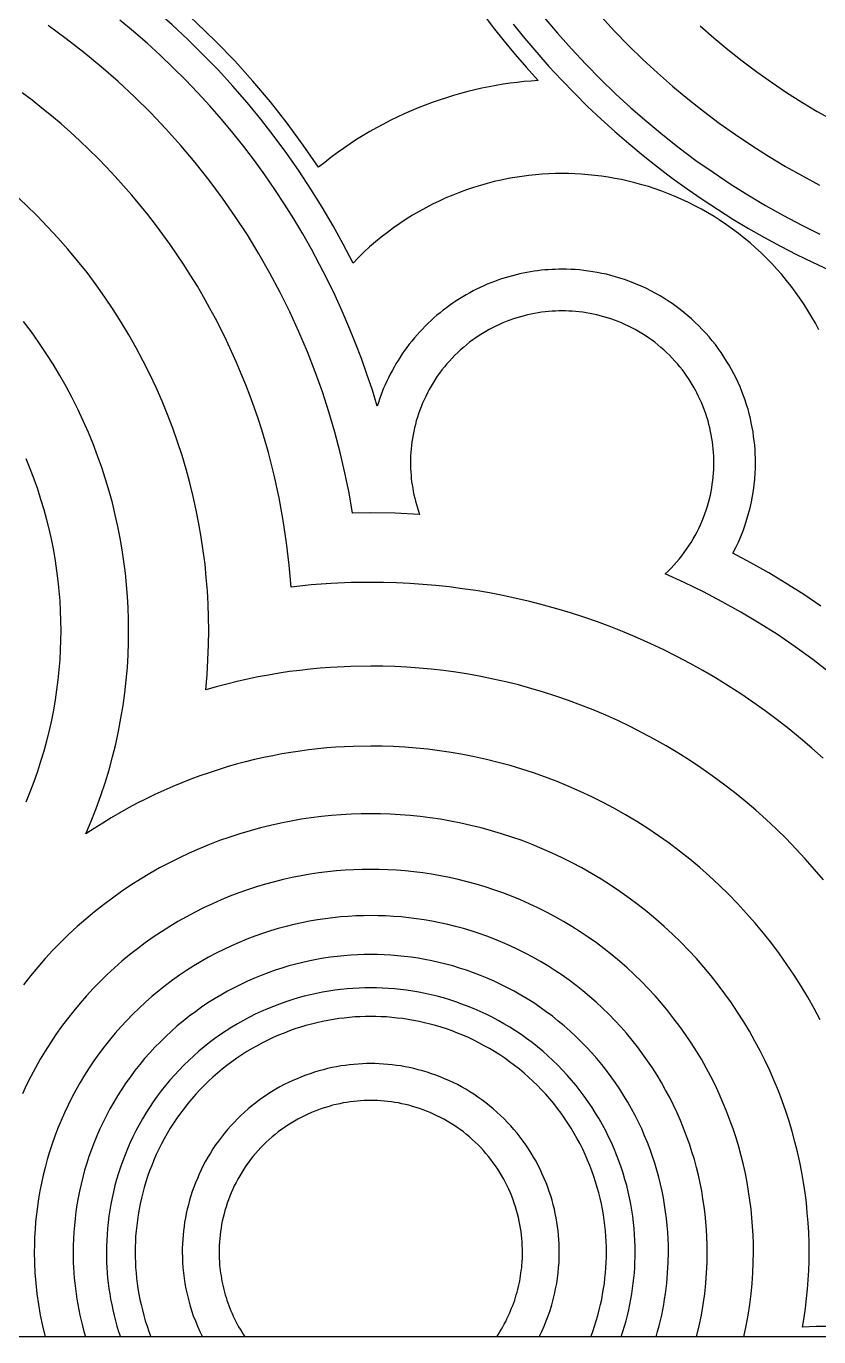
# Model space of a CAD drawing. Header units: millimetres. Extents: x -868 to 332, y 638 to 938.
# Drawn here: x -326.1 to -258.2, y 707.9 to 820.2 of the extents above; entities that cross this region are included whole.
import ezdxf

# ---------------------------------------------------------------- set-up
doc = ezdxf.new("R2010")
doc.units = ezdxf.units.MM
doc.header["$MEASUREMENT"] = 0
doc.layers.add('Default', color=18, linetype='Continuous', true_color=0x000000)
doc.layers.add('DOT', color=20, linetype='Continuous', true_color=0xff4b00)

msp = doc.modelspace()

# ---------------------------------------------------------------- linework, layer by layer
at = {"layer": 'Default'}
msp.add_lwpolyline([(-190.01, 707.86), (-850.01, 707.86)], dxfattribs=at)
at = {"layer": 'DOT'}
for points in [[(-298.13, 799.87), (-298.97, 801.48), (-299.85, 803.07), (-300.77, 804.65), (-301.74, 806.2), (-302.75, 807.74), (-303.81, 809.25), (-304.9, 810.73), (-306.04, 812.19), (-307.21, 813.62), (-308.43, 815.02), (-309.68, 816.39), (-310.97, 817.73), (-312.3, 819.03), (-313.65, 820.29), (-315.04, 821.52), (-316.46, 822.71)], [(-301.09, 808.08), (-302.4, 809.98), (-303.78, 811.85), (-305.22, 813.68), (-306.72, 815.46), (-308.28, 817.19), (-309.9, 818.87), (-311.57, 820.5), (-313.29, 822.08)], [(-287.01, 821.25), (-286.11, 820.07), (-285.19, 818.9), (-284.24, 817.75), (-283.27, 816.62), (-282.27, 815.51)], [(-276.87, 821), (-275.71, 819.74), (-274.51, 818.52), (-273.29, 817.33), (-272.03, 816.16), (-270.75, 815.04), (-269.44, 813.94), (-268.1, 812.89), (-266.74, 811.87), (-265.36, 810.88), (-263.95, 809.94), (-262.52, 809.03), (-261.08, 808.16), (-259.62, 807.34), (-258.14, 806.55)], [(-298.18, 778.45), (-298.48, 780.18), (-298.83, 781.91), (-299.23, 783.64), (-299.69, 785.37), (-300.2, 787.11), (-300.76, 788.84), (-301.38, 790.56), (-302.05, 792.28), (-302.77, 793.98), (-303.55, 795.68), (-304.38, 797.36), (-305.26, 799.02), (-306.2, 800.66), (-307.19, 802.28), (-308.23, 803.87), (-309.33, 805.44), (-310.47, 806.97), (-311.66, 808.48), (-312.9, 809.95), (-314.18, 811.38), (-315.5, 812.77), (-316.87, 814.12), (-318.28, 815.43), (-319.73, 816.7), (-321.21, 817.92), (-322.72, 819.09), (-324.27, 820.22)], [(-296.06, 787.6), (-296.48, 788.97), (-296.94, 790.34), (-297.42, 791.7), (-297.94, 793.06), (-298.49, 794.42), (-299.07, 795.76), (-299.68, 797.1), (-300.32, 798.43), (-301, 799.76), (-301.7, 801.07), (-302.44, 802.37), (-303.21, 803.65), (-304.01, 804.92), (-304.84, 806.18), (-305.7, 807.42), (-306.59, 808.65), (-307.5, 809.85), (-308.45, 811.04), (-309.42, 812.2), (-310.42, 813.35), (-311.45, 814.47), (-312.5, 815.57), (-313.57, 816.64), (-314.67, 817.69), (-315.79, 818.72), (-316.94, 819.72), (-318.11, 820.69)], [(-284.42, 820.35), (-283.42, 819.12), (-282.39, 817.91), (-281.34, 816.72), (-280.26, 815.56), (-279.16, 814.42), (-278.03, 813.3), (-276.88, 812.21), (-275.7, 811.15), (-274.5, 810.11), (-273.28, 809.1), (-272.04, 808.12), (-270.78, 807.16), (-269.51, 806.24), (-268.21, 805.34), (-266.9, 804.48), (-265.57, 803.64), (-264.23, 802.84), (-262.87, 802.07), (-261.51, 801.33), (-260.13, 800.62), (-258.74, 799.95), (-257.34, 799.3)], [(-281.77, 820.94), (-280.61, 819.56), (-279.42, 818.22), (-278.19, 816.91), (-276.93, 815.63), (-275.64, 814.38), (-274.32, 813.17), (-272.96, 811.99), (-271.58, 810.85), (-270.17, 809.74), (-268.74, 808.67), (-267.28, 807.65), (-265.8, 806.66), (-264.3, 805.71), (-262.78, 804.81), (-261.24, 803.94), (-259.68, 803.12), (-258.12, 802.34)], [(-268.39, 820.21), (-267.21, 819.18), (-266.01, 818.17), (-264.78, 817.2), (-263.53, 816.27), (-262.26, 815.36), (-260.97, 814.5), (-259.66, 813.66), (-258.34, 812.87), (-256.99, 812.11)], [(-282.27, 815.51), (-282.87, 815.47), (-283.46, 815.42), (-284.06, 815.35), (-284.66, 815.28), (-285.27, 815.19), (-285.87, 815.09), (-286.48, 814.97), (-287.09, 814.85), (-287.69, 814.71), (-288.3, 814.56), (-288.91, 814.4), (-289.52, 814.23), (-290.13, 814.04), (-290.74, 813.84), (-291.35, 813.63), (-291.95, 813.4), (-292.56, 813.17), (-293.16, 812.92), (-293.75, 812.65), (-294.35, 812.37), (-294.94, 812.09), (-295.53, 811.78), (-296.11, 811.47), (-296.69, 811.14), (-297.26, 810.8), (-297.83, 810.45), (-298.39, 810.08), (-298.94, 809.7), (-299.49, 809.31), (-300.03, 808.91), (-300.56, 808.5), (-301.09, 808.08)], [(-303.45, 772.1), (-303.61, 773.99), (-303.83, 775.9), (-304.11, 777.82), (-304.47, 779.75), (-304.89, 781.69), (-305.39, 783.63), (-305.67, 784.6), (-305.96, 785.57), (-306.28, 786.54), (-306.61, 787.51), (-306.96, 788.47), (-307.33, 789.43), (-307.71, 790.39), (-308.12, 791.35), (-308.54, 792.3), (-308.99, 793.24), (-309.45, 794.18), (-309.93, 795.12), (-310.43, 796.05), (-310.95, 796.97), (-311.48, 797.88), (-312.04, 798.79), (-312.61, 799.68), (-313.2, 800.57), (-313.8, 801.45), (-314.43, 802.32), (-315.07, 803.18), (-315.73, 804.02), (-316.4, 804.86), (-317.09, 805.68), (-317.8, 806.5), (-318.52, 807.29), (-319.26, 808.08), (-320.01, 808.85), (-320.77, 809.61), (-321.55, 810.35), (-322.35, 811.08), (-323.15, 811.79), (-323.97, 812.48), (-324.8, 813.16), (-325.65, 813.83), (-326.5, 814.47)], [(-258.21, 794.15), (-258.5, 794.71), (-258.81, 795.25), (-259.14, 795.8), (-259.48, 796.33), (-259.83, 796.86), (-260.2, 797.38), (-260.59, 797.89), (-260.98, 798.39), (-261.39, 798.88), (-261.81, 799.36), (-262.25, 799.83), (-262.7, 800.29), (-263.16, 800.74), (-263.63, 801.17), (-264.11, 801.6), (-264.6, 802.01), (-265.1, 802.4), (-265.61, 802.78), (-266.13, 803.15), (-266.66, 803.51), (-267.19, 803.85), (-267.73, 804.17), (-268.28, 804.48), (-268.83, 804.78), (-269.39, 805.06), (-269.96, 805.32), (-270.52, 805.57), (-271.09, 805.81), (-271.67, 806.02), (-272.24, 806.23), (-272.82, 806.42), (-273.39, 806.59), (-273.97, 806.75), (-274.55, 806.89), (-275.13, 807.02), (-275.7, 807.13), (-276.28, 807.23), (-276.85, 807.32), (-277.42, 807.39), (-277.98, 807.44), (-278.55, 807.49), (-279.11, 807.52), (-279.66, 807.54), (-280.21, 807.54), (-280.78, 807.54), (-281.35, 807.52), (-281.92, 807.49), (-282.5, 807.44), (-283.08, 807.38), (-283.67, 807.3), (-284.26, 807.21), (-284.85, 807.11), (-285.44, 806.99), (-286.03, 806.85), (-286.63, 806.7), (-287.22, 806.53), (-287.82, 806.35), (-288.41, 806.15), (-289, 805.93), (-289.59, 805.7), (-290.17, 805.45), (-290.75, 805.19), (-291.33, 804.91), (-291.9, 804.61), (-292.47, 804.3), (-293.03, 803.97), (-293.58, 803.63), (-294.12, 803.27), (-294.66, 802.89), (-295.19, 802.5), (-295.71, 802.1), (-296.21, 801.68), (-296.71, 801.25), (-297.2, 800.8), (-297.67, 800.34), (-298.13, 799.87)], [(-310.76, 763.31), (-310.65, 764.6), (-310.57, 765.88), (-310.52, 767.15), (-310.5, 768.4), (-310.52, 769.52), (-310.55, 770.64), (-310.62, 771.78), (-310.71, 772.92), (-310.82, 774.06), (-310.97, 775.22), (-311.14, 776.38), (-311.34, 777.54), (-311.57, 778.71), (-311.83, 779.88), (-312.12, 781.05), (-312.44, 782.22), (-312.79, 783.39), (-313.17, 784.56), (-313.59, 785.73), (-314.03, 786.89), (-314.5, 788.05), (-315.01, 789.2), (-315.55, 790.34), (-316.12, 791.47), (-316.71, 792.6), (-317.34, 793.71), (-318, 794.8), (-318.69, 795.89), (-319.41, 796.96), (-320.16, 798.01), (-320.93, 799.05), (-321.74, 800.06), (-322.57, 801.06), (-323.43, 802.03), (-324.31, 802.99), (-325.22, 803.92), (-326.15, 804.83), (-327.1, 805.71)], [(-265.57, 775.01), (-265.33, 775.49), (-265.11, 775.97), (-264.9, 776.45), (-264.7, 776.94), (-264.53, 777.43), (-264.37, 777.92), (-264.23, 778.42), (-264.1, 778.91), (-263.99, 779.4), (-263.9, 779.89), (-263.82, 780.38), (-263.75, 780.87), (-263.7, 781.35), (-263.67, 781.83), (-263.65, 782.31), (-263.64, 782.78), (-263.65, 783.14), (-263.66, 783.52), (-263.68, 783.89), (-263.71, 784.27), (-263.75, 784.64), (-263.8, 785.02), (-263.85, 785.41), (-263.92, 785.79), (-264, 786.18), (-264.08, 786.56), (-264.18, 786.95), (-264.28, 787.34), (-264.4, 787.72), (-264.52, 788.11), (-264.66, 788.49), (-264.81, 788.88), (-264.96, 789.26), (-265.13, 789.64), (-265.31, 790.01), (-265.49, 790.39), (-265.69, 790.76), (-265.9, 791.12), (-266.12, 791.48), (-266.34, 791.84), (-266.58, 792.2), (-266.83, 792.54), (-267.08, 792.88), (-267.35, 793.22), (-267.62, 793.55), (-267.9, 793.87), (-268.2, 794.18), (-268.5, 794.49), (-268.8, 794.79), (-269.12, 795.08), (-269.44, 795.36), (-269.77, 795.64), (-270.1, 795.9), (-270.44, 796.16), (-270.79, 796.41), (-271.14, 796.64), (-271.5, 796.87), (-271.86, 797.09), (-272.23, 797.3), (-272.6, 797.49), (-272.97, 797.68), (-273.35, 797.86), (-273.73, 798.02), (-274.11, 798.18), (-274.49, 798.33), (-274.88, 798.46), (-275.27, 798.59), (-275.65, 798.7), (-276.04, 798.81), (-276.42, 798.91), (-276.81, 798.99), (-277.2, 799.07), (-277.58, 799.13), (-277.96, 799.19), (-278.34, 799.24), (-278.72, 799.28), (-279.1, 799.31), (-279.47, 799.33), (-279.84, 799.34), (-280.21, 799.34), (-280.5, 799.34), (-280.8, 799.33), (-281.1, 799.32), (-281.4, 799.3), (-281.7, 799.28), (-282.01, 799.25), (-282.31, 799.21), (-282.62, 799.17), (-282.92, 799.12), (-283.23, 799.07), (-283.54, 799.01), (-283.85, 798.94), (-284.16, 798.87), (-284.47, 798.79), (-284.78, 798.7), (-285.09, 798.61), (-285.4, 798.51), (-285.71, 798.41), (-286.01, 798.29), (-286.32, 798.18), (-286.63, 798.05), (-286.93, 797.92), (-287.23, 797.78), (-287.54, 797.64), (-287.84, 797.48), (-288.13, 797.33), (-288.43, 797.16), (-288.72, 796.99), (-289.01, 796.81), (-289.29, 796.63), (-289.58, 796.44), (-289.86, 796.25), (-290.13, 796.04), (-290.4, 795.84), (-290.67, 795.62), (-290.94, 795.4), (-291.2, 795.18), (-291.45, 794.95), (-291.7, 794.71), (-291.95, 794.47), (-292.19, 794.22), (-292.42, 793.97), (-292.65, 793.72), (-292.87, 793.46), (-293.09, 793.19), (-293.31, 792.92), (-293.51, 792.65), (-293.71, 792.38), (-293.91, 792.1), (-294.1, 791.81), (-294.28, 791.53), (-294.46, 791.24), (-294.62, 790.94), (-294.79, 790.65), (-294.94, 790.35), (-295.09, 790.05), (-295.24, 789.75), (-295.38, 789.45), (-295.51, 789.14), (-295.63, 788.84), (-295.75, 788.53), (-295.86, 788.22), (-295.96, 787.91), (-296.06, 787.6)], [(-267.21, 782.78), (-267.21, 783.07), (-267.22, 783.36), (-267.24, 783.65), (-267.26, 783.94), (-267.29, 784.24), (-267.33, 784.54), (-267.37, 784.84), (-267.43, 785.14), (-267.49, 785.44), (-267.55, 785.75), (-267.63, 786.05), (-267.71, 786.35), (-267.8, 786.66), (-267.9, 786.96), (-268.01, 787.26), (-268.12, 787.56), (-268.25, 787.86), (-268.38, 788.16), (-268.52, 788.45), (-268.66, 788.75), (-268.82, 789.04), (-268.98, 789.33), (-269.15, 789.61), (-269.33, 789.89), (-269.52, 790.17), (-269.71, 790.44), (-269.91, 790.71), (-270.12, 790.97), (-270.33, 791.23), (-270.55, 791.48), (-270.78, 791.73), (-271.02, 791.97), (-271.26, 792.2), (-271.51, 792.43), (-271.76, 792.65), (-272.02, 792.87), (-272.28, 793.08), (-272.55, 793.28), (-272.82, 793.47), (-273.1, 793.66), (-273.38, 793.84), (-273.66, 794.01), (-273.95, 794.17), (-274.24, 794.32), (-274.53, 794.47), (-274.83, 794.61), (-275.13, 794.74), (-275.42, 794.86), (-275.73, 794.98), (-276.03, 795.09), (-276.33, 795.18), (-276.63, 795.27), (-276.94, 795.36), (-277.24, 795.43), (-277.54, 795.5), (-277.84, 795.56), (-278.15, 795.61), (-278.45, 795.66), (-278.74, 795.69), (-279.04, 795.72), (-279.34, 795.75), (-279.63, 795.76), (-279.92, 795.77), (-280.21, 795.78), (-280.5, 795.77), (-280.79, 795.76), (-281.08, 795.75), (-281.38, 795.72), (-281.68, 795.69), (-281.97, 795.66), (-282.27, 795.61), (-282.58, 795.56), (-282.88, 795.5), (-283.18, 795.43), (-283.48, 795.36), (-283.79, 795.27), (-284.09, 795.18), (-284.39, 795.09), (-284.69, 794.98), (-285, 794.86), (-285.29, 794.74), (-285.59, 794.61), (-285.89, 794.47), (-286.18, 794.32), (-286.47, 794.17), (-286.76, 794.01), (-287.04, 793.84), (-287.32, 793.66), (-287.6, 793.47), (-287.87, 793.28), (-288.14, 793.08), (-288.4, 792.87), (-288.66, 792.65), (-288.91, 792.43), (-289.16, 792.2), (-289.4, 791.97), (-289.64, 791.73), (-289.87, 791.48), (-290.09, 791.23), (-290.3, 790.97), (-290.51, 790.71), (-290.71, 790.44), (-290.91, 790.17), (-291.09, 789.89), (-291.27, 789.61), (-291.44, 789.33), (-291.6, 789.04), (-291.76, 788.75), (-291.9, 788.45), (-292.04, 788.16), (-292.17, 787.86), (-292.3, 787.56), (-292.41, 787.26), (-292.52, 786.96), (-292.62, 786.66), (-292.71, 786.35), (-292.79, 786.05), (-292.87, 785.75), (-292.93, 785.44), (-292.99, 785.14), (-293.05, 784.84), (-293.09, 784.54), (-293.13, 784.24), (-293.16, 783.94), (-293.18, 783.65), (-293.2, 783.36), (-293.21, 783.07), (-293.21, 782.78), (-293.21, 782.51), (-293.2, 782.24), (-293.18, 781.97), (-293.16, 781.69), (-293.14, 781.42), (-293.11, 781.14), (-293.07, 780.86), (-293.02, 780.58), (-292.97, 780.3), (-292.91, 780.02), (-292.85, 779.74), (-292.78, 779.46), (-292.7, 779.18), (-292.62, 778.9), (-292.53, 778.61), (-292.43, 778.33)], [(-321.03, 750.96), (-320.57, 752.04), (-320.14, 753.14), (-319.74, 754.24), (-319.38, 755.34), (-319.05, 756.45), (-318.75, 757.55), (-318.47, 758.66), (-318.24, 759.76), (-318.03, 760.86), (-317.85, 761.96), (-317.7, 763.05), (-317.58, 764.14), (-317.48, 765.22), (-317.42, 766.29), (-317.38, 767.35), (-317.37, 768.4), (-317.38, 769.37), (-317.41, 770.34), (-317.46, 771.31), (-317.54, 772.3), (-317.64, 773.29), (-317.77, 774.29), (-317.92, 775.29), (-318.09, 776.29), (-318.29, 777.3), (-318.51, 778.31), (-318.76, 779.32), (-319.04, 780.34), (-319.34, 781.35), (-319.67, 782.36), (-320.03, 783.36), (-320.41, 784.37), (-320.82, 785.36), (-321.26, 786.36), (-321.72, 787.34), (-322.21, 788.32), (-322.73, 789.29), (-323.27, 790.25), (-323.84, 791.2), (-324.43, 792.13), (-325.06, 793.06), (-325.7, 793.97), (-326.37, 794.86)], [(-326.16, 753.71), (-325.8, 754.57), (-325.47, 755.44), (-325.16, 756.32), (-324.88, 757.19), (-324.61, 758.07), (-324.37, 758.94), (-324.16, 759.82), (-323.96, 760.69), (-323.79, 761.57), (-323.64, 762.44), (-323.51, 763.3), (-323.4, 764.17), (-323.32, 765.03), (-323.25, 765.88), (-323.2, 766.73), (-323.17, 767.57), (-323.16, 768.4), (-323.17, 769.24), (-323.2, 770.08), (-323.25, 770.93), (-323.32, 771.78), (-323.4, 772.64), (-323.51, 773.5), (-323.64, 774.37), (-323.79, 775.24), (-323.96, 776.11), (-324.16, 776.99), (-324.37, 777.86), (-324.61, 778.74), (-324.88, 779.62), (-325.16, 780.49), (-325.47, 781.36), (-325.8, 782.23), (-326.16, 783.1)], [(-271.38, 773.23), (-271.13, 773.48), (-270.88, 773.72), (-270.64, 773.98), (-270.4, 774.24), (-270.18, 774.51), (-269.96, 774.79), (-269.74, 775.07), (-269.54, 775.35), (-269.34, 775.64), (-269.16, 775.93), (-268.98, 776.23), (-268.81, 776.53), (-268.65, 776.84), (-268.49, 777.14), (-268.35, 777.45), (-268.21, 777.77), (-268.09, 778.08), (-267.97, 778.39), (-267.86, 778.71), (-267.76, 779.03), (-267.67, 779.35), (-267.59, 779.66), (-267.51, 779.98), (-267.45, 780.3), (-267.39, 780.61), (-267.34, 780.93), (-267.3, 781.24), (-267.27, 781.55), (-267.24, 781.86), (-267.22, 782.17), (-267.21, 782.47), (-267.21, 782.78)], [(-292.43, 778.33), (-294.53, 778.44), (-296.61, 778.47), (-298.18, 778.45)], [(-258.05, 770.47), (-259.51, 771.46), (-261, 772.41), (-262.51, 773.32), (-264.03, 774.19), (-265.57, 775.01)], [(-257.26, 764.77), (-258.73, 765.9), (-260.23, 766.99), (-261.76, 768.03), (-263.32, 769.02), (-264.89, 769.96), (-266.49, 770.85), (-268.11, 771.7), (-269.74, 772.49), (-271.38, 773.23)], [(-257.85, 757.45), (-258.81, 758.3), (-259.79, 759.14), (-260.78, 759.95), (-261.79, 760.74), (-262.81, 761.51), (-263.86, 762.25), (-264.91, 762.96), (-265.98, 763.65), (-267.06, 764.32), (-268.15, 764.96), (-269.25, 765.57), (-270.37, 766.16), (-271.49, 766.72), (-272.62, 767.25), (-273.75, 767.76), (-274.89, 768.24), (-276.04, 768.7), (-277.19, 769.13), (-278.34, 769.53), (-279.5, 769.9), (-280.66, 770.25), (-281.82, 770.57), (-282.98, 770.87), (-284.14, 771.14), (-285.29, 771.39), (-286.45, 771.61), (-287.6, 771.8), (-288.75, 771.97), (-289.89, 772.12), (-291.03, 772.24), (-292.16, 772.34), (-293.28, 772.42), (-294.4, 772.47), (-295.51, 772.5), (-296.61, 772.51), (-298.3, 772.49), (-300, 772.41), (-301.72, 772.29), (-303.45, 772.1)], [(-257.81, 747.01), (-258.58, 747.92), (-259.37, 748.82), (-260.18, 749.69), (-261.01, 750.55), (-261.86, 751.38), (-262.73, 752.2), (-263.62, 752.99), (-264.53, 753.76), (-265.45, 754.51), (-266.39, 755.23), (-267.35, 755.94), (-268.32, 756.61), (-269.3, 757.27), (-270.3, 757.9), (-271.3, 758.5), (-272.32, 759.08), (-273.35, 759.63), (-274.39, 760.16), (-275.43, 760.66), (-276.48, 761.13), (-277.54, 761.58), (-278.6, 762), (-279.67, 762.4), (-280.74, 762.77), (-281.81, 763.11), (-282.89, 763.43), (-283.96, 763.72), (-285.04, 763.99), (-286.11, 764.23), (-287.18, 764.45), (-288.25, 764.64), (-289.31, 764.81), (-290.37, 764.95), (-291.43, 765.08), (-292.48, 765.17), (-293.52, 765.25), (-294.56, 765.3), (-295.59, 765.33), (-296.61, 765.34), (-298.33, 765.31), (-300.07, 765.22), (-300.94, 765.16), (-301.82, 765.07), (-302.7, 764.97), (-303.59, 764.86), (-304.48, 764.72), (-305.37, 764.57), (-306.27, 764.41), (-307.17, 764.22), (-308.06, 764.02), (-308.96, 763.8), (-309.86, 763.56), (-310.76, 763.31)], [(-258.09, 735.03), (-258.61, 736), (-259.15, 736.96), (-259.72, 737.91), (-260.32, 738.85), (-260.94, 739.77), (-261.58, 740.68), (-262.25, 741.57), (-262.95, 742.45), (-263.66, 743.31), (-264.4, 744.15), (-265.17, 744.98), (-265.95, 745.78), (-266.75, 746.56), (-267.58, 747.33), (-268.42, 748.07), (-269.28, 748.78), (-270.16, 749.48), (-271.05, 750.15), (-271.96, 750.79), (-272.88, 751.41), (-273.82, 752.01), (-274.77, 752.58), (-275.73, 753.12), (-276.7, 753.64), (-277.67, 754.13), (-278.66, 754.59), (-279.65, 755.03), (-280.65, 755.44), (-281.65, 755.82), (-282.66, 756.18), (-283.67, 756.51), (-284.68, 756.81), (-285.69, 757.08), (-286.7, 757.33), (-287.71, 757.56), (-288.72, 757.76), (-289.73, 757.93), (-290.73, 758.08), (-291.73, 758.21), (-292.72, 758.31), (-293.7, 758.38), (-294.68, 758.44), (-295.65, 758.47), (-296.61, 758.48), (-298.11, 758.46), (-299.62, 758.38), (-300.38, 758.32), (-301.14, 758.24), (-301.91, 758.16), (-302.68, 758.05), (-303.46, 757.94), (-304.23, 757.81), (-305.01, 757.66), (-305.79, 757.5), (-306.58, 757.32), (-307.36, 757.13), (-308.14, 756.92), (-308.92, 756.7), (-309.7, 756.46), (-310.48, 756.2), (-311.26, 755.93), (-312.04, 755.65), (-312.81, 755.34), (-313.59, 755.02), (-314.35, 754.69), (-315.12, 754.34), (-315.88, 753.97), (-316.63, 753.59), (-317.38, 753.19), (-318.12, 752.77), (-318.86, 752.34), (-319.59, 751.89), (-320.32, 751.43), (-321.03, 750.96)], [(-259.05, 715.11), (-259.05, 715.95), (-259.08, 716.79), (-259.13, 717.64), (-259.2, 718.49), (-259.28, 719.35), (-259.39, 720.21), (-259.52, 721.08), (-259.67, 721.95), (-259.84, 722.82), (-260.04, 723.7), (-260.26, 724.58), (-260.5, 725.45), (-260.76, 726.33), (-261.04, 727.2), (-261.35, 728.07), (-261.68, 728.94), (-262.04, 729.81), (-262.42, 730.67), (-262.82, 731.52), (-263.24, 732.37), (-263.69, 733.21), (-264.16, 734.04), (-264.65, 734.86), (-265.17, 735.67), (-265.71, 736.47), (-266.27, 737.26), (-266.85, 738.03), (-267.45, 738.79), (-268.07, 739.54), (-268.71, 740.27), (-269.37, 740.98), (-270.05, 741.68), (-270.75, 742.36), (-271.46, 743.02), (-272.19, 743.66), (-272.93, 744.28), (-273.69, 744.88), (-274.47, 745.46), (-275.26, 746.02), (-276.06, 746.56), (-276.87, 747.08), (-277.69, 747.57), (-278.52, 748.04), (-279.36, 748.49), (-280.21, 748.91), (-281.06, 749.31), (-281.92, 749.69), (-282.78, 750.05), (-283.65, 750.38), (-284.53, 750.69), (-285.4, 750.97), (-286.28, 751.23), (-287.15, 751.47), (-288.03, 751.69), (-288.9, 751.88), (-289.78, 752.06), (-290.65, 752.21), (-291.52, 752.34), (-292.38, 752.44), (-293.24, 752.53), (-294.09, 752.6), (-294.94, 752.65), (-295.78, 752.67), (-296.61, 752.68), (-297.45, 752.67), (-298.29, 752.65), (-299.14, 752.6), (-299.99, 752.53), (-300.85, 752.44), (-301.71, 752.34), (-302.58, 752.21), (-303.45, 752.06), (-304.32, 751.88), (-305.2, 751.69), (-306.07, 751.47), (-306.95, 751.23), (-307.83, 750.97), (-308.7, 750.69), (-309.57, 750.38), (-310.44, 750.05), (-311.31, 749.69), (-312.17, 749.31), (-313.02, 748.91), (-313.87, 748.49), (-314.71, 748.04), (-315.54, 747.57), (-316.36, 747.08), (-317.17, 746.56), (-317.97, 746.02), (-318.76, 745.46), (-319.53, 744.88), (-320.29, 744.28), (-321.04, 743.66), (-321.77, 743.02), (-322.48, 742.36), (-323.18, 741.68), (-323.86, 740.98), (-324.52, 740.27), (-325.16, 739.54), (-325.78, 738.79), (-326.38, 738.03)], [(-263.81, 715.11), (-263.82, 715.84), (-263.85, 716.58), (-263.89, 717.32), (-263.95, 718.06), (-264.02, 718.81), (-264.12, 719.57), (-264.23, 720.32), (-264.36, 721.08), (-264.51, 721.85), (-264.68, 722.61), (-264.87, 723.37), (-265.08, 724.14), (-265.31, 724.9), (-265.56, 725.67), (-265.83, 726.43), (-266.12, 727.19), (-266.43, 727.94), (-266.76, 728.69), (-267.11, 729.44), (-267.48, 730.18), (-267.87, 730.91), (-268.28, 731.64), (-268.71, 732.35), (-269.16, 733.06), (-269.63, 733.76), (-270.12, 734.45), (-270.63, 735.12), (-271.15, 735.79), (-271.69, 736.44), (-272.25, 737.08), (-272.83, 737.7), (-273.42, 738.31), (-274.03, 738.9), (-274.65, 739.48), (-275.29, 740.04), (-275.94, 740.58), (-276.6, 741.1), (-277.28, 741.61), (-277.97, 742.1), (-278.67, 742.57), (-279.37, 743.02), (-280.09, 743.45), (-280.82, 743.86), (-281.55, 744.25), (-282.29, 744.62), (-283.03, 744.97), (-283.79, 745.3), (-284.54, 745.61), (-285.3, 745.9), (-286.06, 746.17), (-286.82, 746.42), (-287.59, 746.65), (-288.35, 746.86), (-289.12, 747.05), (-289.88, 747.22), (-290.65, 747.37), (-291.41, 747.5), (-292.16, 747.61), (-292.92, 747.7), (-293.67, 747.78), (-294.41, 747.84), (-295.15, 747.88), (-295.89, 747.91), (-296.61, 747.91), (-297.34, 747.91), (-298.08, 747.88), (-298.82, 747.84), (-299.56, 747.78), (-300.31, 747.7), (-301.06, 747.61), (-301.82, 747.5), (-302.58, 747.37), (-303.34, 747.22), (-304.11, 747.05), (-304.87, 746.86), (-305.64, 746.65), (-306.4, 746.42), (-307.17, 746.17), (-307.93, 745.9), (-308.69, 745.61), (-309.44, 745.3), (-310.19, 744.97), (-310.94, 744.62), (-311.68, 744.25), (-312.41, 743.86), (-313.14, 743.45), (-313.85, 743.02), (-314.56, 742.57), (-315.26, 742.1), (-315.95, 741.61), (-316.62, 741.1), (-317.29, 740.58), (-317.94, 740.04), (-318.58, 739.48), (-319.2, 738.9), (-319.81, 738.31), (-320.4, 737.7), (-320.98, 737.08), (-321.53, 736.44), (-322.08, 735.79), (-322.6, 735.12), (-323.11, 734.45), (-323.6, 733.76), (-324.07, 733.06), (-324.52, 732.35), (-324.95, 731.64), (-325.36, 730.91), (-325.75, 730.18), (-326.12, 729.44), (-326.47, 728.69)], [(-268.7, 707.86), (-268.47, 708.79), (-268.28, 709.71), (-268.12, 710.63), (-267.99, 711.54), (-267.9, 712.45), (-267.83, 713.34), (-267.78, 714.23), (-267.77, 715.11), (-267.78, 715.75), (-267.8, 716.4), (-267.84, 717.05), (-267.89, 717.71), (-267.96, 718.37), (-268.04, 719.03), (-268.14, 719.69), (-268.25, 720.36), (-268.39, 721.03), (-268.53, 721.71), (-268.7, 722.38), (-268.88, 723.05), (-269.09, 723.72), (-269.31, 724.39), (-269.54, 725.06), (-269.8, 725.73), (-270.07, 726.4), (-270.36, 727.06), (-270.67, 727.71), (-270.99, 728.36), (-271.34, 729.01), (-271.7, 729.64), (-272.08, 730.27), (-272.47, 730.9), (-272.89, 731.51), (-273.31, 732.12), (-273.76, 732.71), (-274.22, 733.29), (-274.7, 733.87), (-275.19, 734.43), (-275.7, 734.97), (-276.22, 735.51), (-276.75, 736.03), (-277.3, 736.54), (-277.86, 737.03), (-278.43, 737.51), (-279.02, 737.97), (-279.61, 738.41), (-280.22, 738.84), (-280.83, 739.26), (-281.45, 739.65), (-282.08, 740.03), (-282.72, 740.39), (-283.37, 740.73), (-284.02, 741.06), (-284.67, 741.37), (-285.33, 741.66), (-286, 741.93), (-286.66, 742.19), (-287.33, 742.42), (-288.01, 742.64), (-288.68, 742.84), (-289.35, 743.03), (-290.02, 743.19), (-290.7, 743.34), (-291.37, 743.48), (-292.03, 743.59), (-292.7, 743.69), (-293.36, 743.77), (-294.02, 743.84), (-294.68, 743.89), (-295.33, 743.93), (-295.97, 743.95), (-296.61, 743.96), (-297.25, 743.95), (-297.9, 743.93), (-298.55, 743.89), (-299.21, 743.84), (-299.86, 743.77), (-300.53, 743.69), (-301.19, 743.59), (-301.86, 743.48), (-302.53, 743.34), (-303.2, 743.19), (-303.88, 743.03), (-304.55, 742.84), (-305.22, 742.64), (-305.89, 742.42), (-306.56, 742.19), (-307.23, 741.93), (-307.89, 741.66), (-308.55, 741.37), (-309.21, 741.06), (-309.86, 740.73), (-310.51, 740.39), (-311.14, 740.03), (-311.77, 739.65), (-312.4, 739.26), (-313.01, 738.84), (-313.61, 738.41), (-314.21, 737.97), (-314.79, 737.51), (-315.37, 737.03), (-315.93, 736.54), (-316.47, 736.03), (-317.01, 735.51), (-317.53, 734.97), (-318.04, 734.43), (-318.53, 733.87), (-319.01, 733.29), (-319.47, 732.71), (-319.91, 732.12), (-320.34, 731.51), (-320.75, 730.9), (-321.15, 730.27), (-321.53, 729.64), (-321.89, 729.01), (-322.23, 728.36), (-322.56, 727.71), (-322.87, 727.06), (-323.16, 726.4), (-323.43, 725.73), (-323.69, 725.06), (-323.92, 724.39), (-324.14, 723.72), (-324.34, 723.05), (-324.53, 722.38), (-324.69, 721.71), (-324.84, 721.03), (-324.97, 720.36), (-325.09, 719.69), (-325.19, 719.03), (-325.27, 718.37), (-325.34, 717.71), (-325.39, 717.05), (-325.43, 716.4), (-325.45, 715.75), (-325.46, 715.11), (-325.44, 714.23), (-325.4, 713.34), (-325.33, 712.45), (-325.23, 711.54), (-325.1, 710.63), (-324.94, 709.71), (-324.75, 708.79), (-324.53, 707.86)], [(-272.16, 707.86), (-272.03, 708.32), (-271.9, 708.79), (-271.79, 709.25), (-271.68, 709.71), (-271.59, 710.17), (-271.5, 710.62), (-271.43, 711.08), (-271.36, 711.54), (-271.3, 711.99), (-271.24, 712.45), (-271.2, 712.9), (-271.17, 713.35), (-271.14, 713.79), (-271.12, 714.24), (-271.1, 715.11), (-271.11, 715.68), (-271.13, 716.25), (-271.16, 716.83), (-271.21, 717.41), (-271.27, 717.99), (-271.34, 718.58), (-271.43, 719.17), (-271.53, 719.76), (-271.65, 720.35), (-271.78, 720.94), (-271.93, 721.54), (-272.09, 722.13), (-272.27, 722.73), (-272.46, 723.32), (-272.67, 723.91), (-272.9, 724.5), (-273.14, 725.09), (-273.39, 725.68), (-273.67, 726.26), (-273.95, 726.83), (-274.26, 727.4), (-274.58, 727.97), (-274.91, 728.52), (-275.26, 729.07), (-275.63, 729.62), (-276.01, 730.15), (-276.4, 730.68), (-276.81, 731.19), (-277.23, 731.7), (-277.67, 732.19), (-278.12, 732.68), (-278.58, 733.15), (-279.05, 733.61), (-279.53, 734.06), (-280.03, 734.5), (-280.54, 734.92), (-281.05, 735.33), (-281.58, 735.72), (-282.11, 736.1), (-282.65, 736.47), (-283.21, 736.82), (-283.76, 737.15), (-284.33, 737.47), (-284.9, 737.77), (-285.47, 738.06), (-286.05, 738.33), (-286.64, 738.59), (-287.22, 738.83), (-287.81, 739.06), (-288.41, 739.27), (-289, 739.46), (-289.59, 739.64), (-290.19, 739.8), (-290.78, 739.95), (-291.38, 740.08), (-291.97, 740.2), (-292.56, 740.3), (-293.15, 740.39), (-293.74, 740.46), (-294.32, 740.52), (-294.9, 740.57), (-295.48, 740.6), (-296.05, 740.62), (-296.61, 740.62), (-297.18, 740.62), (-297.75, 740.6), (-298.33, 740.57), (-298.91, 740.52), (-299.49, 740.46), (-300.08, 740.39), (-300.66, 740.3), (-301.26, 740.2), (-301.85, 740.08), (-302.44, 739.95), (-303.04, 739.8), (-303.63, 739.64), (-304.23, 739.46), (-304.82, 739.27), (-305.41, 739.06), (-306, 738.83), (-306.59, 738.59), (-307.17, 738.33), (-307.75, 738.06), (-308.33, 737.77), (-308.9, 737.47), (-309.46, 737.15), (-310.02, 736.82), (-310.57, 736.47), (-311.12, 736.1), (-311.65, 735.72), (-312.18, 735.33), (-312.69, 734.92), (-313.2, 734.5), (-313.69, 734.06), (-314.18, 733.61), (-314.65, 733.15), (-315.11, 732.68), (-315.56, 732.19), (-316, 731.7), (-316.42, 731.19), (-316.83, 730.68), (-317.22, 730.15), (-317.6, 729.62), (-317.96, 729.07), (-318.31, 728.52), (-318.65, 727.97), (-318.97, 727.4), (-319.27, 726.83), (-319.56, 726.26), (-319.83, 725.68), (-320.09, 725.09), (-320.33, 724.5), (-320.56, 723.91), (-320.77, 723.32), (-320.96, 722.73), (-321.14, 722.13), (-321.3, 721.54), (-321.45, 720.94), (-321.58, 720.35), (-321.7, 719.76), (-321.8, 719.17), (-321.89, 718.58), (-321.96, 717.99), (-322.02, 717.41), (-322.07, 716.83), (-322.1, 716.25), (-322.12, 715.68), (-322.12, 715.11), (-322.11, 714.24), (-322.09, 713.79), (-322.06, 713.35), (-322.03, 712.9), (-321.98, 712.45), (-321.93, 711.99), (-321.87, 711.54), (-321.8, 711.08), (-321.72, 710.62), (-321.64, 710.17), (-321.54, 709.71), (-321.44, 709.25), (-321.32, 708.79), (-321.2, 708.32), (-321.07, 707.86)], [(-275.14, 707.86), (-275, 708.32), (-274.86, 708.78), (-274.73, 709.24), (-274.61, 709.7), (-274.5, 710.16), (-274.4, 710.62), (-274.32, 711.08), (-274.24, 711.54), (-274.17, 711.99), (-274.11, 712.45), (-274.06, 712.9), (-274.02, 713.35), (-273.99, 713.79), (-273.97, 714.24), (-273.96, 714.68), (-273.95, 715.11), (-273.96, 715.62), (-273.98, 716.12), (-274, 716.64), (-274.04, 717.15), (-274.1, 717.67), (-274.16, 718.19), (-274.24, 718.71), (-274.33, 719.24), (-274.44, 719.76), (-274.55, 720.29), (-274.68, 720.82), (-274.83, 721.35), (-274.99, 721.88), (-275.16, 722.41), (-275.34, 722.93), (-275.54, 723.46), (-275.76, 723.98), (-275.99, 724.5), (-276.23, 725.01), (-276.48, 725.52), (-276.75, 726.03), (-277.04, 726.53), (-277.34, 727.03), (-277.65, 727.51), (-277.97, 728), (-278.31, 728.47), (-278.66, 728.94), (-279.02, 729.4), (-279.4, 729.85), (-279.78, 730.29), (-280.18, 730.72), (-280.59, 731.14), (-281.01, 731.55), (-281.44, 731.95), (-281.88, 732.33), (-282.33, 732.71), (-282.79, 733.07), (-283.26, 733.42), (-283.73, 733.76), (-284.21, 734.08), (-284.7, 734.39), (-285.2, 734.69), (-285.7, 734.97), (-286.21, 735.24), (-286.72, 735.5), (-287.23, 735.74), (-287.75, 735.97), (-288.27, 736.18), (-288.8, 736.38), (-289.32, 736.57), (-289.85, 736.74), (-290.38, 736.9), (-290.91, 737.04), (-291.44, 737.18), (-291.96, 737.29), (-292.49, 737.4), (-293.02, 737.49), (-293.54, 737.57), (-294.06, 737.63), (-294.58, 737.68), (-295.09, 737.72), (-295.6, 737.75), (-296.11, 737.77), (-296.61, 737.78), (-297.12, 737.77), (-297.62, 737.75), (-298.14, 737.72), (-298.65, 737.68), (-299.17, 737.63), (-299.69, 737.57), (-300.21, 737.49), (-300.74, 737.4), (-301.26, 737.29), (-301.79, 737.18), (-302.32, 737.04), (-302.85, 736.9), (-303.38, 736.74), (-303.9, 736.57), (-304.43, 736.38), (-304.95, 736.18), (-305.48, 735.97), (-306, 735.74), (-306.51, 735.5), (-307.02, 735.24), (-307.53, 734.97), (-308.03, 734.69), (-308.52, 734.39), (-309.01, 734.08), (-309.5, 733.76), (-309.97, 733.42), (-310.44, 733.07), (-310.9, 732.71), (-311.35, 732.33), (-311.79, 731.95), (-312.22, 731.55), (-312.64, 731.14), (-313.05, 730.72), (-313.44, 730.29), (-313.83, 729.85), (-314.21, 729.4), (-314.57, 728.94), (-314.92, 728.47), (-315.26, 728), (-315.58, 727.51), (-315.89, 727.03), (-316.19, 726.53), (-316.47, 726.03), (-316.74, 725.52), (-317, 725.01), (-317.24, 724.5), (-317.47, 723.98), (-317.68, 723.46), (-317.88, 722.93), (-318.07, 722.41), (-318.24, 721.88), (-318.4, 721.35), (-318.54, 720.82), (-318.67, 720.29), (-318.79, 719.76), (-318.9, 719.24), (-318.99, 718.71), (-319.06, 718.19), (-319.13, 717.67), (-319.18, 717.15), (-319.22, 716.64), (-319.25, 716.12), (-319.27, 715.62), (-319.27, 715.11), (-319.27, 714.68), (-319.26, 714.24), (-319.24, 713.79), (-319.21, 713.35), (-319.17, 712.9), (-319.12, 712.45), (-319.06, 711.99), (-318.99, 711.54), (-318.91, 711.08), (-318.82, 710.62), (-318.73, 710.16), (-318.62, 709.7), (-318.5, 709.24), (-318.37, 708.78), (-318.23, 708.32), (-318.08, 707.86)], [(-277.76, 707.86), (-277.59, 708.32), (-277.44, 708.78), (-277.29, 709.24), (-277.16, 709.7), (-277.03, 710.16), (-276.92, 710.62), (-276.82, 711.07), (-276.74, 711.53), (-276.66, 711.99), (-276.59, 712.44), (-276.54, 712.9), (-276.49, 713.35), (-276.46, 713.79), (-276.44, 714.24), (-276.42, 714.68), (-276.42, 715.11), (-276.42, 715.56), (-276.44, 716.02), (-276.46, 716.47), (-276.5, 716.93), (-276.55, 717.39), (-276.6, 717.86), (-276.67, 718.32), (-276.75, 718.79), (-276.85, 719.26), (-276.95, 719.73), (-277.07, 720.2), (-277.2, 720.67), (-277.34, 721.14), (-277.49, 721.61), (-277.66, 722.08), (-277.83, 722.55), (-278.03, 723.01), (-278.23, 723.48), (-278.44, 723.94), (-278.67, 724.39), (-278.91, 724.84), (-279.17, 725.29), (-279.43, 725.73), (-279.71, 726.17), (-280, 726.6), (-280.3, 727.02), (-280.61, 727.44), (-280.93, 727.85), (-281.27, 728.25), (-281.61, 728.64), (-281.97, 729.02), (-282.33, 729.4), (-282.71, 729.76), (-283.09, 730.12), (-283.48, 730.46), (-283.88, 730.79), (-284.29, 731.12), (-284.71, 731.43), (-285.13, 731.73), (-285.56, 732.02), (-286, 732.3), (-286.44, 732.56), (-286.89, 732.81), (-287.34, 733.06), (-287.79, 733.28), (-288.25, 733.5), (-288.71, 733.7), (-289.18, 733.89), (-289.65, 734.07), (-290.12, 734.24), (-290.59, 734.39), (-291.06, 734.53), (-291.53, 734.66), (-292, 734.78), (-292.47, 734.88), (-292.94, 734.97), (-293.41, 735.06), (-293.87, 735.13), (-294.34, 735.18), (-294.8, 735.23), (-295.26, 735.27), (-295.71, 735.29), (-296.17, 735.31), (-296.61, 735.31), (-297.06, 735.31), (-297.51, 735.29), (-297.97, 735.27), (-298.43, 735.23), (-298.89, 735.18), (-299.35, 735.13), (-299.82, 735.06), (-300.29, 734.97), (-300.76, 734.88), (-301.23, 734.78), (-301.7, 734.66), (-302.17, 734.53), (-302.64, 734.39), (-303.11, 734.24), (-303.58, 734.07), (-304.05, 733.89), (-304.51, 733.7), (-304.98, 733.5), (-305.43, 733.28), (-305.89, 733.06), (-306.34, 732.81), (-306.79, 732.56), (-307.23, 732.3), (-307.67, 732.02), (-308.1, 731.73), (-308.52, 731.43), (-308.94, 731.12), (-309.34, 730.79), (-309.74, 730.46), (-310.14, 730.12), (-310.52, 729.76), (-310.9, 729.4), (-311.26, 729.02), (-311.62, 728.64), (-311.96, 728.25), (-312.29, 727.85), (-312.62, 727.44), (-312.93, 727.02), (-313.23, 726.6), (-313.52, 726.17), (-313.8, 725.73), (-314.06, 725.29), (-314.31, 724.84), (-314.55, 724.39), (-314.78, 723.94), (-315, 723.48), (-315.2, 723.01), (-315.39, 722.55), (-315.57, 722.08), (-315.74, 721.61), (-315.89, 721.14), (-316.03, 720.67), (-316.16, 720.2), (-316.28, 719.73), (-316.38, 719.26), (-316.47, 718.79), (-316.55, 718.32), (-316.62, 717.86), (-316.68, 717.39), (-316.73, 716.93), (-316.77, 716.47), (-316.79, 716.02), (-316.81, 715.56), (-316.81, 715.11), (-316.81, 714.68), (-316.79, 714.24), (-316.77, 713.79), (-316.73, 713.35), (-316.69, 712.9), (-316.63, 712.44), (-316.57, 711.99), (-316.49, 711.53), (-316.4, 711.07), (-316.3, 710.62), (-316.19, 710.16), (-316.07, 709.7), (-315.94, 709.24), (-315.79, 708.78), (-315.63, 708.32), (-315.46, 707.86)], [(-282.18, 707.86), (-281.96, 708.31), (-281.76, 708.76), (-281.57, 709.22), (-281.4, 709.67), (-281.25, 710.13), (-281.1, 710.59), (-280.98, 711.05), (-280.86, 711.51), (-280.77, 711.97), (-280.68, 712.43), (-280.61, 712.88), (-280.56, 713.34), (-280.51, 713.79), (-280.48, 714.23), (-280.46, 714.68), (-280.46, 715.11), (-280.46, 715.47), (-280.47, 715.84), (-280.49, 716.2), (-280.52, 716.57), (-280.56, 716.94), (-280.61, 717.31), (-280.66, 717.68), (-280.73, 718.05), (-280.8, 718.43), (-280.88, 718.81), (-280.98, 719.18), (-281.08, 719.56), (-281.19, 719.94), (-281.32, 720.31), (-281.45, 720.69), (-281.59, 721.06), (-281.74, 721.43), (-281.91, 721.8), (-282.08, 722.17), (-282.26, 722.54), (-282.45, 722.9), (-282.66, 723.25), (-282.87, 723.61), (-283.09, 723.96), (-283.32, 724.3), (-283.56, 724.64), (-283.81, 724.97), (-284.07, 725.3), (-284.34, 725.62), (-284.61, 725.93), (-284.9, 726.24), (-285.19, 726.54), (-285.49, 726.83), (-285.8, 727.11), (-286.11, 727.39), (-286.43, 727.66), (-286.76, 727.92), (-287.09, 728.17), (-287.43, 728.41), (-287.77, 728.64), (-288.12, 728.86), (-288.47, 729.07), (-288.83, 729.27), (-289.19, 729.47), (-289.56, 729.65), (-289.92, 729.82), (-290.29, 729.98), (-290.67, 730.14), (-291.04, 730.28), (-291.42, 730.41), (-291.79, 730.53), (-292.17, 730.65), (-292.55, 730.75), (-292.92, 730.84), (-293.3, 730.93), (-293.67, 731), (-294.05, 731.07), (-294.42, 731.12), (-294.79, 731.17), (-295.16, 731.21), (-295.53, 731.23), (-295.89, 731.26), (-296.26, 731.27), (-296.61, 731.27), (-296.97, 731.27), (-297.33, 731.26), (-297.7, 731.23), (-298.07, 731.21), (-298.43, 731.17), (-298.81, 731.12), (-299.18, 731.07), (-299.55, 731), (-299.93, 730.93), (-300.31, 730.84), (-300.68, 730.75), (-301.06, 730.65), (-301.44, 730.53), (-301.81, 730.41), (-302.19, 730.28), (-302.56, 730.14), (-302.93, 729.98), (-303.3, 729.82), (-303.67, 729.65), (-304.03, 729.47), (-304.4, 729.27), (-304.75, 729.07), (-305.11, 728.86), (-305.45, 728.64), (-305.8, 728.41), (-306.14, 728.17), (-306.47, 727.92), (-306.8, 727.66), (-307.12, 727.39), (-307.43, 727.11), (-307.74, 726.83), (-308.04, 726.54), (-308.33, 726.24), (-308.61, 725.93), (-308.89, 725.62), (-309.16, 725.3), (-309.42, 724.97), (-309.67, 724.64), (-309.91, 724.3), (-310.14, 723.96), (-310.36, 723.61), (-310.57, 723.25), (-310.77, 722.9), (-310.97, 722.54), (-311.15, 722.17), (-311.32, 721.8), (-311.48, 721.43), (-311.64, 721.06), (-311.78, 720.69), (-311.91, 720.31), (-312.03, 719.94), (-312.15, 719.56), (-312.25, 719.18), (-312.34, 718.81), (-312.43, 718.43), (-312.5, 718.05), (-312.57, 717.68), (-312.62, 717.31), (-312.67, 716.94), (-312.7, 716.57), (-312.73, 716.2), (-312.75, 715.84), (-312.77, 715.47), (-312.77, 715.11), (-312.76, 714.68), (-312.75, 714.23), (-312.72, 713.79), (-312.67, 713.34), (-312.62, 712.88), (-312.55, 712.43), (-312.46, 711.97), (-312.36, 711.51), (-312.25, 711.05), (-312.12, 710.59), (-311.98, 710.13), (-311.83, 709.67), (-311.65, 709.22), (-311.47, 708.76), (-311.27, 708.31), (-311.05, 707.86)], [(-285.82, 707.86), (-285.68, 708.08), (-285.55, 708.29), (-285.42, 708.51), (-285.29, 708.73), (-285.17, 708.95), (-285.05, 709.17), (-284.94, 709.4), (-284.83, 709.62), (-284.73, 709.85), (-284.63, 710.08), (-284.54, 710.31), (-284.45, 710.54), (-284.36, 710.77), (-284.28, 711), (-284.21, 711.23), (-284.14, 711.46), (-284.07, 711.69), (-284.01, 711.93), (-283.95, 712.16), (-283.9, 712.39), (-283.85, 712.62), (-283.81, 712.85), (-283.77, 713.08), (-283.74, 713.31), (-283.71, 713.54), (-283.68, 713.77), (-283.66, 714), (-283.64, 714.22), (-283.62, 714.67), (-283.61, 715.11), (-283.62, 715.4), (-283.63, 715.69), (-283.64, 715.99), (-283.67, 716.28), (-283.7, 716.58), (-283.73, 716.88), (-283.78, 717.18), (-283.83, 717.48), (-283.89, 717.78), (-283.96, 718.09), (-284.03, 718.39), (-284.12, 718.69), (-284.21, 718.99), (-284.31, 719.3), (-284.41, 719.6), (-284.53, 719.9), (-284.65, 720.2), (-284.78, 720.5), (-284.92, 720.79), (-285.07, 721.09), (-285.22, 721.38), (-285.38, 721.66), (-285.55, 721.95), (-285.73, 722.23), (-285.92, 722.51), (-286.11, 722.78), (-286.31, 723.05), (-286.52, 723.31), (-286.74, 723.57), (-286.96, 723.82), (-287.19, 724.07), (-287.42, 724.31), (-287.66, 724.54), (-287.91, 724.77), (-288.16, 724.99), (-288.42, 725.21), (-288.68, 725.42), (-288.95, 725.62), (-289.22, 725.81), (-289.5, 726), (-289.78, 726.17), (-290.06, 726.34), (-290.35, 726.51), (-290.64, 726.66), (-290.94, 726.81), (-291.23, 726.95), (-291.53, 727.08), (-291.83, 727.2), (-292.13, 727.32), (-292.43, 727.42), (-292.73, 727.52), (-293.04, 727.61), (-293.34, 727.7), (-293.64, 727.77), (-293.95, 727.84), (-294.25, 727.9), (-294.55, 727.95), (-294.85, 727.99), (-295.15, 728.03), (-295.45, 728.06), (-295.74, 728.09), (-296.03, 728.1), (-296.33, 728.11), (-296.61, 728.11), (-296.9, 728.11), (-297.19, 728.1), (-297.49, 728.09), (-297.78, 728.06), (-298.08, 728.03), (-298.38, 727.99), (-298.68, 727.95), (-298.98, 727.9), (-299.28, 727.84), (-299.58, 727.77), (-299.89, 727.7), (-300.19, 727.61), (-300.49, 727.52), (-300.8, 727.42), (-301.1, 727.32), (-301.4, 727.2), (-301.7, 727.08), (-302, 726.95), (-302.29, 726.81), (-302.58, 726.66), (-302.88, 726.51), (-303.16, 726.34), (-303.45, 726.17), (-303.73, 726), (-304, 725.81), (-304.28, 725.62), (-304.54, 725.42), (-304.81, 725.21), (-305.07, 724.99), (-305.32, 724.77), (-305.57, 724.54), (-305.81, 724.31), (-306.04, 724.07), (-306.27, 723.82), (-306.49, 723.57), (-306.71, 723.31), (-306.91, 723.05), (-307.12, 722.78), (-307.31, 722.51), (-307.49, 722.23), (-307.67, 721.95), (-307.84, 721.66), (-308.01, 721.38), (-308.16, 721.09), (-308.31, 720.79), (-308.45, 720.5), (-308.58, 720.2), (-308.7, 719.9), (-308.82, 719.6), (-308.92, 719.3), (-309.02, 718.99), (-309.11, 718.69), (-309.19, 718.39), (-309.27, 718.09), (-309.34, 717.78), (-309.4, 717.48), (-309.45, 717.18), (-309.49, 716.88), (-309.53, 716.58), (-309.56, 716.28), (-309.58, 715.99), (-309.6, 715.69), (-309.61, 715.4), (-309.61, 715.11), (-309.61, 714.67), (-309.58, 714.22), (-309.57, 714), (-309.54, 713.77), (-309.52, 713.54), (-309.49, 713.31), (-309.45, 713.08), (-309.42, 712.85), (-309.37, 712.62), (-309.33, 712.39), (-309.27, 712.16), (-309.22, 711.93), (-309.16, 711.69), (-309.09, 711.46), (-309.02, 711.23), (-308.95, 711), (-308.87, 710.77), (-308.78, 710.54), (-308.69, 710.31), (-308.6, 710.08), (-308.5, 709.85), (-308.4, 709.62), (-308.29, 709.4), (-308.18, 709.17), (-308.06, 708.95), (-307.94, 708.73), (-307.81, 708.51), (-307.68, 708.29), (-307.54, 708.08), (-307.4, 707.86)], [(-264.63, 707.86), (-264.43, 708.79), (-264.26, 709.71), (-264.12, 710.63), (-264.01, 711.54), (-263.92, 712.44), (-263.86, 713.34), (-263.83, 714.23), (-263.81, 715.11)], [(-259.6, 708.69), (-259.47, 709.51), (-259.35, 710.32), (-259.26, 711.14), (-259.18, 711.94), (-259.12, 712.74), (-259.08, 713.54), (-259.05, 714.33), (-259.05, 715.11)], [(-248.43, 707.86), (-249.55, 708.08), (-250.68, 708.26), (-251.8, 708.41), (-252.91, 708.54), (-254.01, 708.63), (-255.11, 708.7), (-256.2, 708.74), (-257.28, 708.75), (-258.43, 708.74), (-259.6, 708.69)]]:
    msp.add_lwpolyline(points, dxfattribs=at)

doc.saveas('drawing.dxf')
